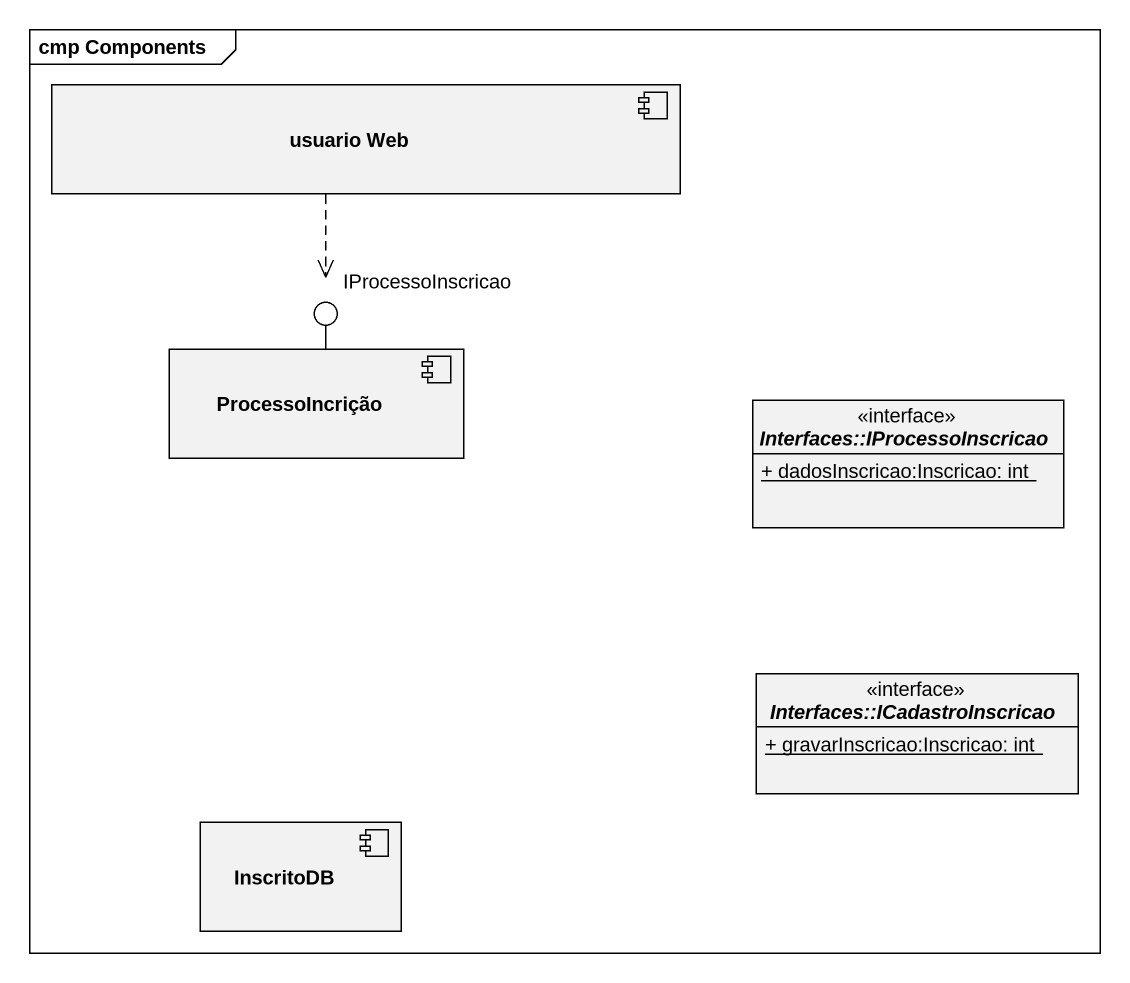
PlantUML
@startuml
mainframe cmp Components
allowmixing
hide circle
hide empty members
skinparam classAttributeIconSize 0
component "usuario Web" as usuario_Web
() IProcessoInscricao
component ProcessoIncrição
interface "Interfaces::IProcessoInscricao" as Interfaces <<interface>> {
  {static} + dadosInscricao:Inscricao: int
}
interface "Interfaces::ICadastroInscricao" as Interfaces_2 <<interface>> {
  {static} + gravarInscricao:Inscricao: int
}
component InscritoDB
ProcessoIncrição -up- IProcessoInscricao
usuario_Web ..> IProcessoInscricao
@enduml
